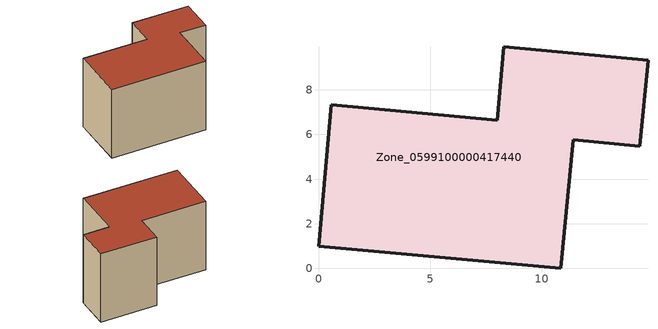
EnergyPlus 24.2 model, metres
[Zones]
Zone_0599100000417440
 floor ground (C_G): 10.87,0 0,0.99 0.58,7.33 8.01,6.64 8.31,9.94 14.77,9.33 14.4,5.48 11.41,5.76 z0
 wall outside (C_F): 0,0.99 10.87,0 11.41,5.76 14.4,5.48 14.77,9.33 8.31,9.94 8.01,6.64 0.58,7.33 0,0.99 z0:8.53
 roof outside (C_R): 10.87,0 11.41,5.76 14.4,5.48 14.77,9.33 8.31,9.94 8.01,6.64 0.58,7.33 0,0.99 z8.53
[BUILDING]
Pand.0599100000417440: North Axis=0; Terrain=City; Loads Convergence Tolerance Value=0.04; Temperature Convergence Tolerance Value=0.4; Solar Distribution=FullExterior; Maximum Number of Warmup Days=25; Minimum Number of Warmup Days=1
[Site:Location]
Rotterdam.The.Hague.AP_ZH_NLD Design_Conditions: Latitude=51.96; Longitude=4.45; Time Zone=1; Elevation=-4.5
[SITE:GROUNDTEMPERATURE:BUILDINGSURFACE]
18, 18, 18, 18, 18, 18, 18, 18, 18, 18, 18, 18
[MATERIAL] Thermal Absorptance=0.9; Solar Absorptance=0.7; Visible Absorptance=0.7
Name | Roughness | Thickness | Conductivity | Density | Specific Heat
G.TC.2006-2014 | MediumSmooth | 0.15 | 0.06 | 540 | 1210
F.TC.2006-2014 | Rough | 0.3 | 0.12 | 1920 | 840
R.TC.2006-2014 | MediumRough | 0.2 | 0.08 | 1500 | 1000
[CONSTRUCTION]
C_G: G.TC.2006-2014
C_F: F.TC.2006-2014
C_R: R.TC.2006-2014
[ZONE]
Zone_0599100000417440: Type=1; Multiplier=1; Ceiling Height=Autocalculate; Volume=Autocalculate; Floor Area=autocalculate; Part of Total Floor Area=Yes
[ZONEINFILTRATION:DESIGNFLOWRATE]
Infil_Zone_0599100000417440: Zone or ZoneList or Space or SpaceList=Zone_0599100000417440; Schedule=AlwaysOn; Design Flow Rate Calculation Method=Flow/Area; Flow Rate per Floor Area=0.0015; Constant Term Coefficient=1; Temperature Term Coefficient=0; Velocity Term Coefficient=0; Velocity Squared Term Coefficient=0
[HVACTEMPLATE:ZONE:IDEALLOADSAIRSYSTEM]
Zone_0599100000417440: Maximum Heating Supply Air Temperature=50; Minimum Cooling Supply Air Temperature=13; Maximum Heating Supply Air Humidity Ratio=0.0156; Minimum Cooling Supply Air Humidity Ratio=0.0077; Heating Limit=NoLimit; Cooling Limit=NoLimit; Dehumidification Control Type=ConstantSensibleHeatRatio; Cooling Sensible Heat Ratio=0.7; Dehumidification Setpoint=60; Humidification Control Type=None; Humidification Setpoint=30; Outdoor Air Method=None; Outdoor Air Flow Rate per Person=0.00944; Outdoor Air Flow Rate per Zone Floor Area=0; Outdoor Air Flow Rate per Zone=0; Demand Controlled Ventilation Type=None; Outdoor Air Economizer Type=NoEconomizer; Heat Recovery Type=None; Sensible Heat Recovery Effectiveness=0.7; Latent Heat Recovery Effectiveness=0.65
[ZONECONTROL:THERMOSTAT]
ThermostatControl_Zone_0599100000417440: Zone or ZoneList=Zone_0599100000417440; Control Type Schedule=DualSetpointControlType; Control 1=Thermostat_Zone_0599100000417440; Temperature Difference Between Cutout And Setpoint=0
[THERMOSTATSETPOINT:DUALSETPOINT]
Thermostat_Zone_0599100000417440: Heating Setpoint Temperature Schedule=HeatingSetpoint_Zone_0599100000417440; Cooling Setpoint Temperature Schedule=CoolingSetpoint_Zone_0599100000417440
[SCHEDULE:COMPACT]
HeatingSetpoint_Zone_0599100000417440: Through: 12/31, For: AllDays, Until: 24:00, 21
CoolingSetpoint_Zone_0599100000417440: Through: 12/31, For: AllDays, Until: 24:00, 24
DualSetpointControlType: Through: 12/31, For: AllDays, Until: 24:00, 4
AlwaysOn: Through: 12/31, For: AllDays, Until: 24:00, 1
